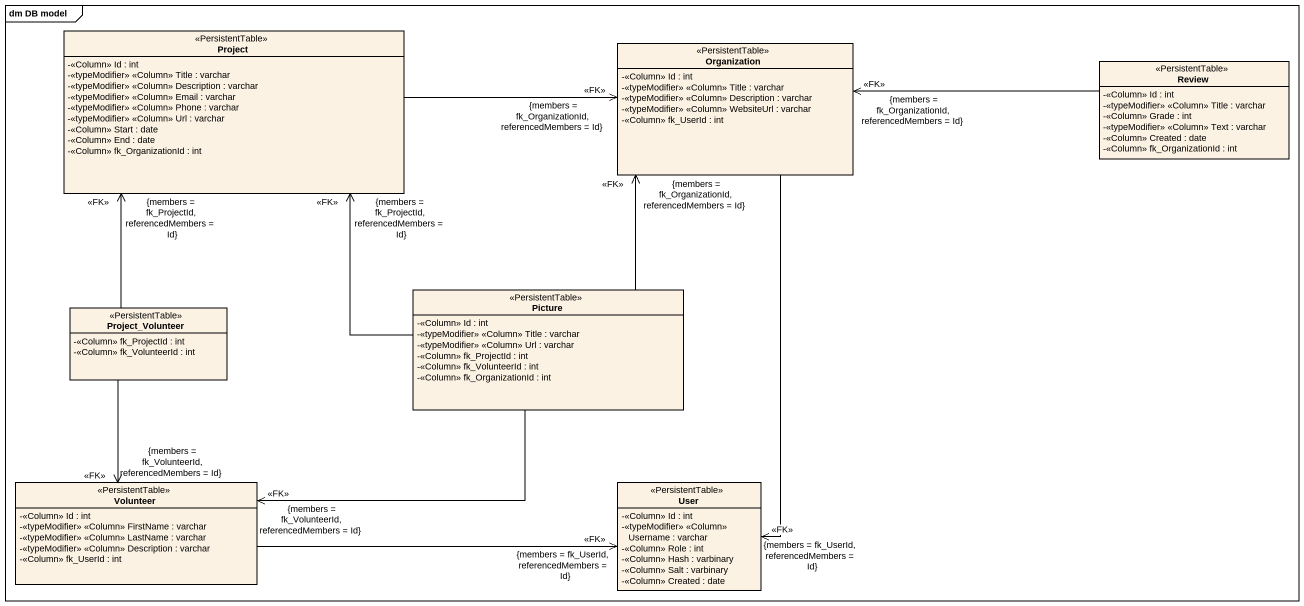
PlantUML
@startuml
mainframe dm DB model
hide circle
hide empty members
skinparam classAttributeIconSize 0
class Project <<PersistentTable>> {
  -<<Column>> Id : int
  -<<typeModifier>> <<Column>> Title : varchar
  -<<typeModifier>> <<Column>> Description : varchar
  -<<typeModifier>> <<Column>> Email : varchar
  -<<typeModifier>> <<Column>> Phone : varchar
  -<<typeModifier>> <<Column>> Url : varchar
  -<<Column>> Start : date
  -<<Column>> End : date
  -<<Column>> fk_OrganizationId : int
}
class Organization <<PersistentTable>> {
  -<<Column>> Id : int
  -<<typeModifier>> <<Column>> Title : varchar
  -<<typeModifier>> <<Column>> Description : varchar
  -<<typeModifier>> <<Column>> WebsiteUrl : varchar
  -<<Column>> fk_UserId : int
}
class Review <<PersistentTable>> {
  -<<Column>> Id : int
  -<<typeModifier>> <<Column>> Title : varchar
  -<<Column>> Grade : int
  -<<typeModifier>> <<Column>> Text : varchar
  -<<Column>> Created : date
  -<<Column>> fk_OrganizationId : int
}
class Project_Volunteer <<PersistentTable>> {
  -<<Column>> fk_ProjectId : int
  -<<Column>> fk_VolunteerId : int
}
class Picture <<PersistentTable>> {
  -<<Column>> Id : int
  -<<typeModifier>> <<Column>> Title : varchar
  -<<typeModifier>> <<Column>> Url : varchar
  -<<Column>> fk_ProjectId : int
  -<<Column>> fk_VolunteerId : int
  -<<Column>> fk_OrganizationId : int
}
class Volunteer <<PersistentTable>> {
  -<<Column>> Id : int
  -<<typeModifier>> <<Column>> FirstName : varchar
  -<<typeModifier>> <<Column>> LastName : varchar
  -<<typeModifier>> <<Column>> Description : varchar
  -<<Column>> fk_UserId : int
}
class User <<PersistentTable>> {
  -<<Column>> Id : int
  -<<typeModifier>> <<Column>> Username : varchar
  -<<Column>> Role : int
  -<<Column>> Hash : varbinary
  -<<Column>> Salt : varbinary
  -<<Column>> Created : date
}
Project -right-> "<<FK>>\n{members = fk_OrganizationId, referencedMembers = Id}" Organization
Organization --> "<<FK>>\n{members = fk_UserId, referencedMembers = Id}" User
Review -left-> "<<FK>>\n{members = fk_OrganizationId, referencedMembers = Id}" Organization
Project_Volunteer -up-> "<<FK>>\n{members = fk_ProjectId, referencedMembers = Id}" Project
Project_Volunteer --> "<<FK>>\n{members = fk_VolunteerId, referencedMembers = Id}" Volunteer
Picture -up-> "<<FK>>\n{members = fk_ProjectId, referencedMembers = Id}" Project
Picture -up-> "<<FK>>\n{members = fk_OrganizationId, referencedMembers = Id}" Organization
Picture -left-> "<<FK>>\n{members = fk_VolunteerId, referencedMembers = Id}" Volunteer
Volunteer -right-> "<<FK>>\n{members = fk_UserId, referencedMembers = Id}" User
@enduml
